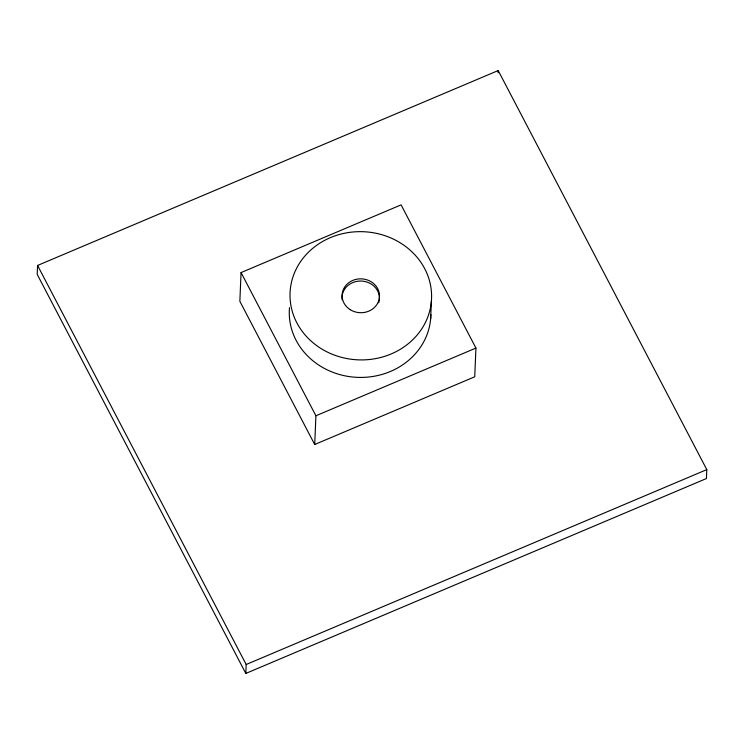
<?xml version="1.0" encoding="UTF-8"?>
<svg xmlns="http://www.w3.org/2000/svg" width="744" height="744" viewBox="0 0 744 744"><rect width="100%" height="100%" fill="white"/><g stroke="black" fill="none" stroke-linecap="round" stroke-linejoin="round"><path stroke-width="1.12" d="M37.572 265.459L37.2 274.378L245.808 673.441L706.428 478.541L706.8 469.622L498.192 70.559L37.572 265.459L246.18 664.513L245.808 673.441M241.056 272.583L239.856 301.311L314.703 444.503L474.737 376.789L475.937 348.062L401.09 204.87L241.056 272.583L315.912 415.775L314.703 444.503M430.637 318.934L431.371 301.422A70.81 64.124 2.4 0 0 330.401 237.634A70.81 64.124 2.4 0 0 320.618 348.285A70.81 64.124 2.4 0 0 431.371 301.422M498.099 72.791L498.192 70.559M315.912 415.775L475.937 348.062M246.18 664.513L706.8 469.622M430.86 314.489A70.81 64.124 2.4 0 1 356.869 377.338A70.81 64.124 2.4 0 1 289.49 307.644M379.217 300.576A18.712 16.945 2.4 0 1 378.696 302.743M342.119 299.823A18.712 16.945 2.4 0 1 360.356 281.037A18.712 16.945 2.4 0 1 379.347 299.479M350.182 309.653A18.712 16.945 2.4 0 0 379.44 297.274A18.712 16.945 2.4 0 0 352.768 280.414A18.712 16.945 2.4 0 0 350.182 309.653"/></g></svg>
